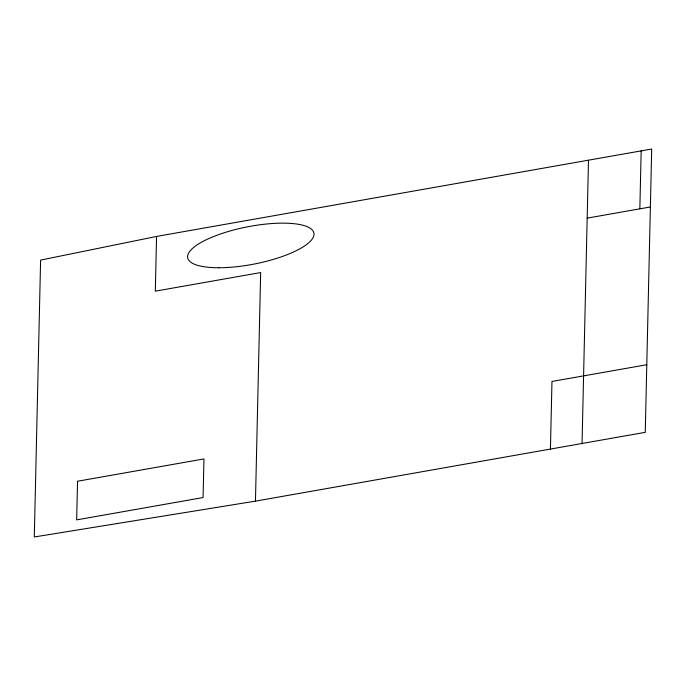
<?xml version="1.0" encoding="UTF-8"?>
<svg xmlns="http://www.w3.org/2000/svg" width="686" height="686" viewBox="0 0 686 686"><rect width="100%" height="100%" fill="white"/><g stroke="black" fill="none" stroke-linecap="round" stroke-linejoin="round"><path stroke-width="1.03" d="M156.562 236.43L155.31 291.164L260.663 272.565L255.458 501.14L34.3 536.975L40.603 260.105L156.562 236.43L651.7 149.025L645.252 432.334L255.458 501.14M550.438 449.073L551.973 381.459L646.795 364.729M582.045 443.49L588.494 160.19M639.849 208.836L641.17 150.886M587.173 218.131L650.379 206.975M77.535 481.246L76.661 519.877L203.073 497.556L203.956 458.925L77.535 481.246M218.8 267.754A64.312 18.908 -11.1 0 0 313.999 234.295A64.312 18.908 -11.1 0 0 219.563 234.303A64.312 18.908 -11.1 0 0 218.8 267.754"/></g></svg>
